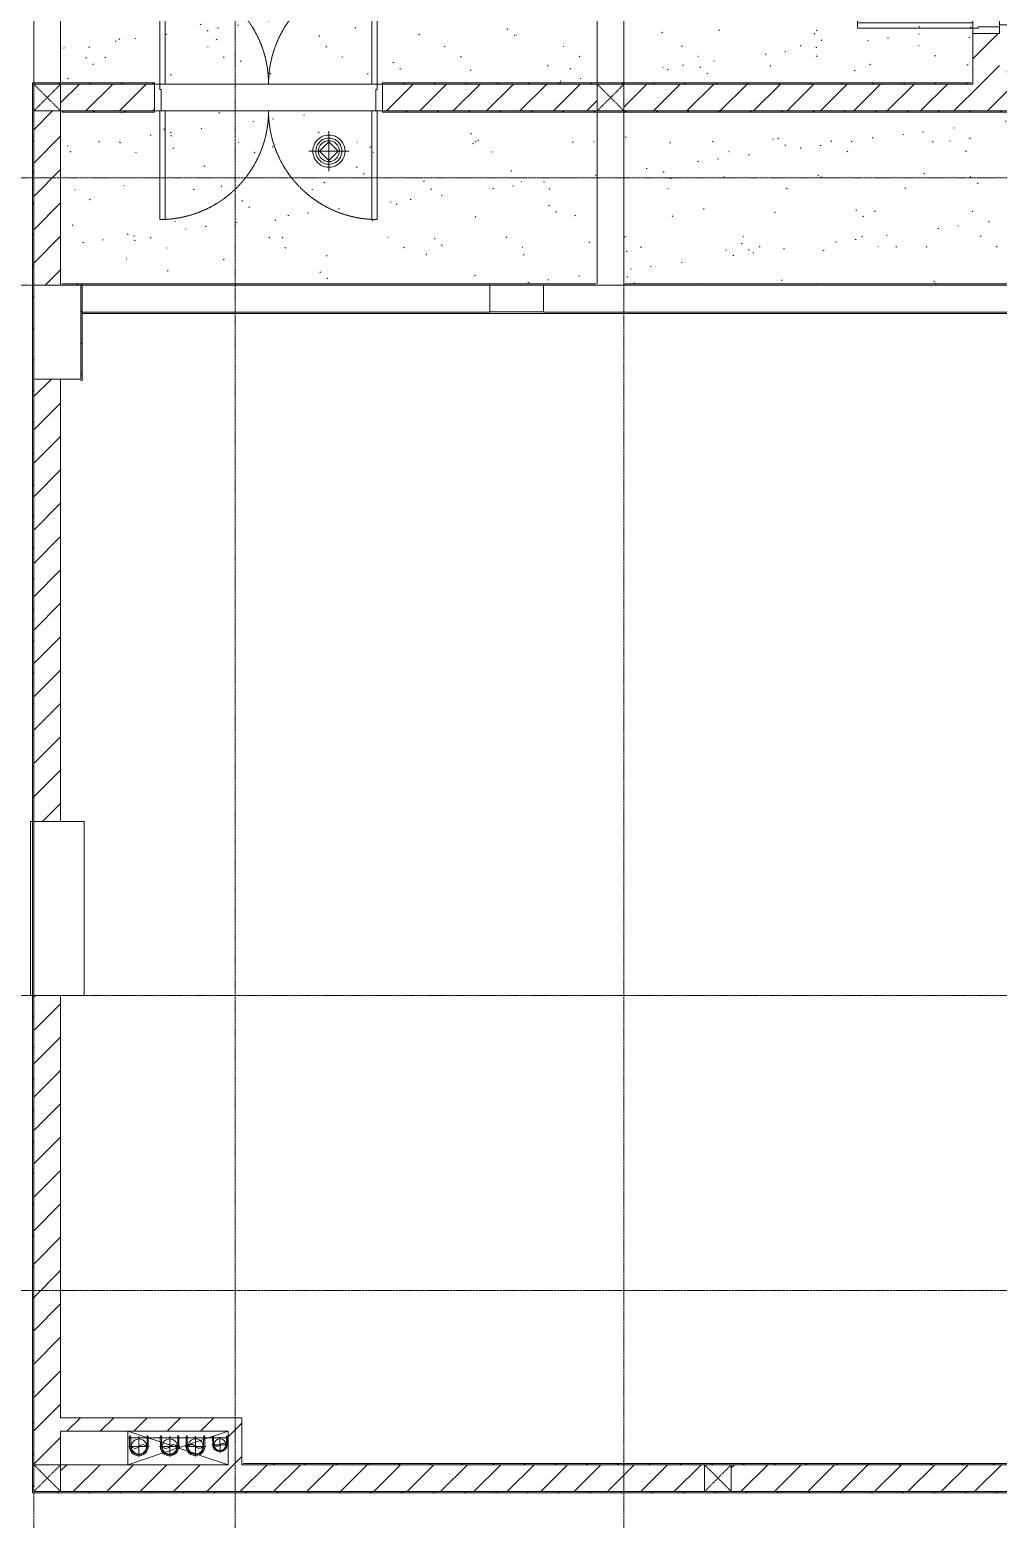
# Model space of a CAD drawing. Header units: millimetres. Extents: x 5357 to 201988, y -16345 to 109895.
# Drawn here: x 44423 to 51643, y 35331 to 46442 of the extents above; entities that cross this region are included whole.
import ezdxf

# ---------------------------------------------------------------- set-up
doc = ezdxf.new("R2010")
doc.units = ezdxf.units.MM
for name, pattern in [('Dash', [6, 3, -3]), ('Dash - Tight', [4.5, 3, -1.5]), ('Grid Line', [22.225, 12.7, -3.175, 3.175, -3.175]), ('IMPORT-CENTER _3_', [10.16, 6.35, -1.27, 1.27, -1.27])]:
    doc.linetypes.add(name, pattern=pattern)
for name, color, linetype, lineweight in [('0-1', 7, 'Continuous', 5), ('0-2', 53, 'Continuous', 9), ('A-CLNG', 13, 'Continuous', 9), ('A-CLNG-PATT', 13, 'Continuous', 9), ('A-DETL-GENF-3', 92, 'Dash - Tight', 9), ('A-DOOR', 31, 'Continuous', 9), ('A-DOOR-FRAM', 31, 'Continuous', 9), ('A-FLOR', 192, 'Continuous', 9), ('A-FLOR-1', 10, 'Continuous', 9), ('A-FLOR-2', 53, 'Continuous', 9), ('A-WALL', 113, 'Continuous', 9), ('A-WALL-4', 113, 'Continuous', 18), ('A-WALL-PATT-3', 111, 'Continuous', 9), ('E-LITE-EQPM', 33, 'Continuous', 9), ('G-IMPT', 8, 'Continuous', 9), ('G-IMPT-2', 8, 'IMPORT-CENTER _3_', 9), ('I-WALL-3', 2, 'Continuous', 18), ('M-EQPM', 50, 'Continuous', 9), ('S-COLS', 52, 'Continuous', 9), ('S-COLS-2', 9, 'Continuous', 18), ('S-COLS-5', 52, 'Continuous', 18), ('S-COLS-6', 52, 'Dash', 9), ('S-COLS-HDLN', 52, 'Dash', 9), ('S-GRID-1', 1, 'Grid Line', 9)]:
    doc.layers.add(name, color=color, linetype=linetype, lineweight=lineweight)
pattern_1 = [(45, (0, 0), (-124.4508, 124.4508), [])]
pattern_2 = [(37.5, (0, 0), (-17.8824, 546.968), [7.376, -424.107, 7.376, -475.204, -461.289]), (37.5, (0, 0), (-17.8824, 546.968), [-914.063, 7.376, -453.913]), (7.5, (0, 0), (502.3874, 801.1234), [7.376, -225.398, 7.376, -381.526, -149.032]), (7.5, (0, 0), (502.3874, 801.1234), [-621.676, 7.376, -141.656]), (327.5, (-349.16, 0), (884.0133, 1.6066), [7.376, -134.559, 7.376, -503.591, -667.095]), (327.5, (-349.16, 0), (884.0133, 1.6066), [-652.902, 7.376, -659.719]), (317.5, (-349.16, 0), (853.35, 249.146), [7.376, -63.591, 7.376, -327.591, -383.225]), (317.5, (-349.16, 0), (853.35, 249.146), [-405.935, 7.376, -375.849])]
pattern_3 = [(45, (0, 0), (-116.67262, 116.67262), [])]

# ---------------------------------------------------------------- blocks, each defined once
blk = doc.blocks.new('NCV_TKTC_KET CAU_rvt-1-TKCS_MB SÂN ĐƯỜNG NỘI BỘ')
at = {"layer": 'A-FLOR-1'}
for p, q in [((45393, 46037), (47013, 46037)), ((47013, 46037), (45393, 46037)), ((51442, 46037), (51452, 46037)), ((51452, 46037), (51442, 46037)), ((45153, 35988), (45153, 35737))]:
    blk.add_line(p, q, dxfattribs=at)
at = {"layer": 'A-FLOR-2'}
blk.add_line((45153, 35737), (45153, 35988), dxfattribs=at)
at = {"layer": 'S-COLS-2'}
for p, q in [((44803, 44537), (44453, 44537)), ((44453, 44537), (44453, 43837)), ((44803, 43837), (44803, 44537)), ((47853, 44537), (47853, 44337)), ((48253, 44537), (47853, 44537)), ((48253, 44337), (48253, 44537)), ((47853, 44337), (48253, 44337)), ((44453, 43837), (44803, 43837)), ((44828, 40537), (44428, 40537)), ((44428, 40537), (44428, 39237)), ((44828, 39237), (44828, 40537)), ((44428, 39237), (44828, 39237))]:
    blk.add_line(p, q, dxfattribs=at)
blk = doc.blocks.new('FD_07 - FD_07-1700x2200-CỬA ĐI 2 CÁNH-910693-TKCS_MB SÂN ĐƯỜNG NỘI BỘ')
at = {"layer": 'A-DETL-GENF-3'}
for p, q in [((-810, 910), (-810, 100)), ((-770, 910), (-810, 910)), ((-770, 100), (-770, 910)), ((770, 100), (770, 910)), ((770, 910), (810, 910)), ((810, 910), (810, 100)), ((-810, 100), (-770, 100)), ((810, 100), (770, 100)), ((-810, -910), (-810, -100)), ((-810, -100), (-770, -100)), ((-770, -100), (-770, -910)), ((810, -100), (770, -100)), ((770, -100), (770, -910)), ((810, -910), (810, -100)), ((-770, -910), (-810, -910)), ((770, -910), (810, -910))]:
    blk.add_line(p, q, dxfattribs=at)
for centre, start, end in [((-810, 100), 0, 87.1694), ((810, 100), 92.8306, 180), ((-810, -100), 272.8306, 360), ((810, -100), 180, 267.1694)]:
    blk.add_arc(centre, 810, start, end, dxfattribs=at)
at = {"layer": 'A-DOOR'}
for p, q in [((-810, 100), (810, 100)), ((800, -100), (-800, -100))]:
    blk.add_line(p, q, dxfattribs=at)
at = {"layer": 'A-DOOR-FRAM'}
for p, q in [((-810, 100), (-850, 100)), ((-850, 100), (-850, -100)), ((-810, 60), (-810, 100)), ((-800, 60), (-810, 60)), ((-800, -100), (-800, 60)), ((810, 60), (800, 60)), ((800, 60), (800, -100)), ((850, 100), (810, 100)), ((810, 100), (810, 60)), ((850, -100), (850, 100)), ((-850, -100), (-800, -100)), ((800, -100), (850, -100))]:
    blk.add_line(p, q, dxfattribs=at)
blk = doc.blocks.new('TKTC_XREF_251221_MB TANG 1 - TKTC_XREF_260130_MB TANG 1_dwg_CUM U_DN100-4202115-TKCS_MB SÂN ĐƯỜNG NỘI BỘ')
at = {"layer": 'G-IMPT'}
for p, q in [((-79, 67), (-79, 63)), ((-77, 67), (-77, 63)), ((-75, 67), (-75, 63)), ((-73, 69), (-73, 61)), ((-67, 68), (-72, 68)), ((-67, 62), (-72, 62)), ((-65, 69), (0, 69)), ((-79, -63), (-79, -67)), ((-77, -63), (-77, -67)), ((-75, -63), (-75, -67)), ((-73, -61), (-73, -69)), ((-67, -62), (-72, -62)), ((-67, -68), (-72, -68)), ((-65, -69), (0, -69))]:
    blk.add_line(p, q, dxfattribs=at)
at = {"layer": 'G-IMPT', "flags": 128}
for points in [[(-73, 68), (-78, 68), (-78, 62), (-73, 62)], [(-72, 59), (-67, 59), (-67, 71), (-72, 71)], [(-67, 71), (-67, 73), (-65, 73), (-65, 57), (-67, 57), (-67, 59)], [(-65, 61), (0, 61), (0, 57)], [(-73, -62), (-78, -62), (-78, -68), (-73, -68)], [(-72, -71), (-67, -71), (-67, -59), (-72, -59)], [(-67, -59), (-67, -57), (-65, -57), (-65, -73), (-67, -73), (-67, -71)], [(-65, -61), (0, -61), (0, -57)]]:
    blk.add_lwpolyline(points, dxfattribs=at)
at = {"layer": 'G-IMPT'}
for centre, radius, start, end in [((-78, 67), 0.96, 90, 180), ((-78, 63), 0.96, 180, 270), ((-71, 69), 1.56, 112.6199, 247.3801), ((-68, 65), 4.8, 143.1301, 216.8699), ((-71, 61), 1.56, 112.6199, 247.3801), ((0, 0), 69, 270, 90), ((0, 0), 61, 270, 90), ((0, 0), 57, 270, 90), ((-78, -63), 0.96, 90, 180), ((-78, -67), 0.96, 180, 270), ((-71, -61), 1.56, 112.6199, 247.3801), ((-68, -65), 4.8, 143.1301, 216.8699), ((-71, -69), 1.56, 112.6199, 247.3801)]:
    blk.add_arc(centre, radius, start, end, dxfattribs=at)
blk = doc.blocks.new('TKTC_XREF_251221_MB TANG 1 - TKTC_XREF_260130_MB TANG 1_dwg_$cc-4202117-TKCS_MB SÂN ĐƯỜNG NỘI BỘ')
at = {"layer": 'G-IMPT'}
blk.add_circle((0, 0), 0.5, dxfattribs=at)
for centre, radius, start, end in [((0, 0), 0.5, 90, 270), ((0.19, 0.25), 0.313, 126.8699, 233.1301), ((-0.19, -0.25), 0.313, 306.8699, 53.1301)]:
    blk.add_arc(centre, radius, start, end, dxfattribs=at)
at = {"layer": 'G-IMPT-2'}
for p, q in [((-0.67, 0), (0.67, 0)), ((0, -0.67), (0, 0.67))]:
    blk.add_line(p, q, dxfattribs=at)
blk = doc.blocks.new('TKTC_XREF_251221_MB TANG 1 - TKTC_XREF_260130_MB TANG 1_dwg_$cc-V266-TKCS_MB SÂN ĐƯỜNG NỘI BỘ')
at = {"layer": 'G-IMPT'}
blk.add_circle((0, 0), 0.5, dxfattribs=at)
for centre, radius, start, end in [((0, 0), 0.5, 90, 270), ((0.188, 0.25), 0.313, 126.8699, 233.1301), ((-0.188, -0.25), 0.313, 306.8699, 53.1301)]:
    blk.add_arc(centre, radius, start, end, dxfattribs=at)
at = {"layer": 'G-IMPT-2'}
for p, q in [((-0.673, 0), (0.673, 0)), ((0, -0.673), (0, 0.673))]:
    blk.add_line(p, q, dxfattribs=at)
blk = doc.blocks.new('TKTC_XREF_251221_MB TANG 1 - TKTC_XREF_260130_MB TANG 1_dwg_CUM U_DN100-4202112-TKCS_MB SÂN ĐƯỜNG NỘI BỘ')
at = {"layer": 'G-IMPT'}
for p, q in [((-79, 67), (-79, 63)), ((-77, 67), (-77, 63)), ((-75, 67), (-75, 63)), ((-73, 69), (-73, 61)), ((-67, 68), (-72, 68)), ((-67, 62), (-72, 62)), ((-65, 69), (0, 69)), ((-79, -63), (-79, -67)), ((-77, -63), (-77, -67)), ((-75, -63), (-75, -67)), ((-73, -61), (-73, -69)), ((-67, -62), (-72, -62)), ((-67, -68), (-72, -68)), ((-65, -69), (0, -69))]:
    blk.add_line(p, q, dxfattribs=at)
at = {"layer": 'G-IMPT', "flags": 128}
for points in [[(-73, 68), (-78, 68), (-78, 62), (-73, 62)], [(-72, 59), (-67, 59), (-67, 71), (-72, 71)], [(-67, 71), (-67, 73), (-65, 73), (-65, 57), (-67, 57), (-67, 59)], [(-65, 61), (0, 61), (0, 57)], [(-73, -62), (-78, -62), (-78, -68), (-73, -68)], [(-72, -71), (-67, -71), (-67, -59), (-72, -59)], [(-67, -59), (-67, -57), (-65, -57), (-65, -73), (-67, -73), (-67, -71)], [(-65, -61), (0, -61), (0, -57)]]:
    blk.add_lwpolyline(points, dxfattribs=at)
at = {"layer": 'G-IMPT'}
for centre, radius, start, end in [((-78, 67), 0.96, 90, 180), ((-78, 63), 0.96, 180, 270), ((-71, 69), 1.56, 112.6199, 247.3801), ((-68, 65), 4.8, 143.1301, 216.8699), ((-71, 61), 1.56, 112.6199, 247.3801), ((0, 0), 69, 270, 90), ((0, 0), 61, 270, 90), ((0, 0), 57, 270, 90), ((-78, -63), 0.96, 90, 180), ((-78, -67), 0.96, 180, 270), ((-71, -61), 1.56, 112.6199, 247.3801), ((-68, -65), 4.8, 143.1301, 216.8699), ((-71, -69), 1.56, 112.6199, 247.3801)]:
    blk.add_arc(centre, radius, start, end, dxfattribs=at)
blk = doc.blocks.new('TKTC_XREF_251221_MB TANG 1 - TKTC_XREF_260130_MB TANG 1_dwg_$cc-4202114-TKCS_MB SÂN ĐƯỜNG NỘI BỘ')
at = {"layer": 'G-IMPT'}
blk.add_circle((0, 0), 0.5, dxfattribs=at)
for centre, radius, start, end in [((0, 0), 0.5, 90, 270), ((0.188, 0.25), 0.313, 126.8699, 233.1301), ((-0.188, -0.25), 0.313, 306.8699, 53.1301)]:
    blk.add_arc(centre, radius, start, end, dxfattribs=at)
at = {"layer": 'G-IMPT-2'}
for p, q in [((-0.673, 0), (0.673, 0)), ((0, -0.673), (0, 0.673))]:
    blk.add_line(p, q, dxfattribs=at)
blk = doc.blocks.new('TKTC_XREF_251221_MB TANG 1 - TKTC_XREF_260130_MB TANG 1_dwg_$cc-V368-TKCS_MB SÂN ĐƯỜNG NỘI BỘ')
at = {"layer": 'G-IMPT'}
blk.add_circle((0, 0), 0.5, dxfattribs=at)
for centre, radius, start, end in [((0, 0), 0.5, 90, 270), ((0.188, 0.25), 0.313, 126.8699, 233.1301), ((-0.188, -0.25), 0.313, 306.8699, 53.1301)]:
    blk.add_arc(centre, radius, start, end, dxfattribs=at)
at = {"layer": 'G-IMPT-2'}
for p, q in [((-0.673, 0), (0.673, 0)), ((0, -0.673), (0, 0.673))]:
    blk.add_line(p, q, dxfattribs=at)
blk = doc.blocks.new('TKTC_XREF_251221_MB TANG 1 - TKTC_XREF_260130_MB TANG 1_dwg-4202109-TKCS_MB SÂN ĐƯỜNG NỘI BỘ')
at = {"layer": 'G-IMPT', "flags": 128}
blk.add_lwpolyline([(-157249, -365386), (-157249, -365408), (-157999, -365408), (-157999, -365359)], dxfattribs=at)
for name, p, xscale, yscale, zscale, rotation in [('TKTC_XREF_251221_MB TANG 1 - TKTC_XREF_260130_MB TANG 1_dwg_$cc-V368-TKCS_MB SÂN ĐƯỜNG NỘI BỘ', (-157915, -365474), 113.7150000000092, 113.7150000000092, 113.7150000000092, 90.04476088158574), ('TKTC_XREF_251221_MB TANG 1 - TKTC_XREF_260130_MB TANG 1_dwg_CUM U_DN100-4202112-TKCS_MB SÂN ĐƯỜNG NỘI BỘ', (-157916, -365474), 0.9975000000000005, 0.9975000000000005, 0.9975000000000005, 270.0467435561337), ('TKTC_XREF_251221_MB TANG 1 - TKTC_XREF_260130_MB TANG 1_dwg_$cc-4202114-TKCS_MB SÂN ĐƯỜNG NỘI BỘ', (-157686, -365474), 113.7150000000092, 113.7150000000092, 113.7150000000092, 90.04476088158574), ('TKTC_XREF_251221_MB TANG 1 - TKTC_XREF_260130_MB TANG 1_dwg_CUM U_DN100-4202112-TKCS_MB SÂN ĐƯỜNG NỘI BỘ', (-157687, -365474), 0.9975000000000005, 0.9975000000000005, 0.9975000000000005, 270.0467435561337), ('TKTC_XREF_251221_MB TANG 1 - TKTC_XREF_260130_MB TANG 1_dwg_CUM U_DN100-4202112-TKCS_MB SÂN ĐƯỜNG NỘI BỘ', (-157494, -365473), 0.9974999999999966, 0.9974999999999966, 0.9974999999999966, 270.0467435564909), ('TKTC_XREF_251221_MB TANG 1 - TKTC_XREF_260130_MB TANG 1_dwg_$cc-4202117-TKCS_MB SÂN ĐƯỜNG NỘI BỘ', (-157311, -365461), 90.0000000000512, 90.0000000000512, 90.0000000000512, 90.41977899777648)]:
    blk.add_blockref(name, p, dxfattribs=dict(xscale=xscale, yscale=yscale, zscale=zscale, rotation=rotation))
at = {"extrusion": (0, 0, -1)}
for name, p, xscale, yscale, zscale, rotation in [('TKTC_XREF_251221_MB TANG 1 - TKTC_XREF_260130_MB TANG 1_dwg_$cc-V266-TKCS_MB SÂN ĐƯỜNG NỘI BỘ', (157494, -365473), 113.7150000000092, 113.7150000000092, -113.7150000000092, 89.95325644590794), ('TKTC_XREF_251221_MB TANG 1 - TKTC_XREF_260130_MB TANG 1_dwg_CUM U_DN100-4202115-TKCS_MB SÂN ĐƯỜNG NỘI BỘ', (157311, -365459), 0.7894736842105243, 0.7894736842105243, -0.7894736842105243, 269.5802210006292)]:
    blk.add_blockref(name, p, dxfattribs=dict(at, xscale=xscale, yscale=yscale, zscale=zscale, rotation=rotation))
blk = doc.blocks.new('TKTC_XREF_251221_MB TANG 1 - TKTC_XREF_251221_MB TANG 1-2038492-TKCS_MB SÂN ĐƯỜNG NỘI BỘ')
blk.add_blockref('TKTC_XREF_251221_MB TANG 1 - TKTC_XREF_260130_MB TANG 1_dwg-4202109-TKCS_MB SÂN ĐƯỜNG NỘI BỘ', (169499, 384110))
blk = doc.blocks.new('FD_07 - DIG_01-1800x2200-CỬA ĐI 2 CÁNH 2-V969-TKCS_MB SÂN ĐƯỜNG NỘI BỘ')
at = {"layer": 'A-DETL-GENF-3'}
for p, q in [((-860, 960), (-860, 100)), ((-820, 960), (-860, 960)), ((-820, 100), (-820, 960)), ((820, 100), (820, 960)), ((820, 960), (860, 960)), ((860, 960), (860, 100)), ((-860, 100), (-820, 100)), ((860, 100), (820, 100)), ((-835, -960), (-835, -100)), ((-835, -100), (-795, -100)), ((-795, -100), (-795, -960)), ((835, -100), (795, -100)), ((795, -100), (795, -960)), ((835, -960), (835, -100)), ((-795, -960), (-835, -960)), ((795, -960), (835, -960))]:
    blk.add_line(p, q, dxfattribs=at)
for centre, start, end in [((-860, 100), 0, 87.3341), ((860, 100), 92.6659, 180), ((-835, -100), 272.6659, 360), ((835, -100), 180, 204.9526), ((835, -100), 204.969, 267.3341)]:
    blk.add_arc(centre, 860, start, end, dxfattribs=at)
at = {"layer": 'A-DOOR'}
for p, q in [((-860, 100), (860, 100)), ((850, -100), (-850, -100))]:
    blk.add_line(p, q, dxfattribs=at)
at = {"layer": 'A-DOOR-FRAM'}
for p, q in [((-860, 100), (-900, 100)), ((-900, 100), (-900, -100)), ((-860, 60), (-860, 100)), ((-850, 60), (-860, 60)), ((-850, -100), (-850, 60)), ((860, 60), (850, 60)), ((850, 60), (850, -100)), ((900, 100), (860, 100)), ((860, 100), (860, 60)), ((900, -100), (900, 100)), ((-900, -100), (-850, -100)), ((850, -100), (900, -100))]:
    blk.add_line(p, q, dxfattribs=at)
blk = doc.blocks.new('G1_SOF - BO TRU - 200x200-3050151-TKCS_MB SÂN ĐƯỜNG NỘI BỘ')
at = {"layer": 'S-COLS-HDLN'}
for p, q in [((-100, 100), (100, -100)), ((100, 100), (-100, -100))]:
    blk.add_line(p, q, dxfattribs=at)
blk = doc.blocks.new('LIC_06-ĐÈN LED TRÒN DOWNLIGHT_ P_18W - LIC_06-ĐÈN LED TRÒN DOWNLIGHT_ P_18W - ÁNH SÁNG 6000K-V1027-TKCS_MB SÂN ĐƯỜNG NỘI BỘ')
at = {"layer": 'E-LITE-EQPM'}
for p, q in [((0, 150), (0, -150)), ((0, 69), (-69, 0)), ((0, 69), (69, 0)), ((-150, 0), (150, 0)), ((0, -69), (-69, 0)), ((69, 0), (0, -69))]:
    blk.add_line(p, q, dxfattribs=at)
for radius, start, end in [(120, 90, 120), (120, 60, 90), (120, 150, 180), (120, 120, 150), (97.3, 72, 180), (97.3, 360, 72), (120, 30, 60), (120, 360, 30), (120, 180, 210), (120, 210, 240), (97.3, 180, 216), (97.3, 216, 252), (120, 240, 270), (97.3, 252, 288), (120, 270, 300), (97.3, 288, 324), (120, 300, 330), (97.3, 324, 360), (120, 330, 360)]:
    blk.add_arc((0, 0), radius, start, end, dxfattribs=at)

msp = doc.modelspace()

# ---------------------------------------------------------------- hatches: boundary and pattern name
at = {"layer": 'A-CLNG-PATT'}
h = msp.add_hatch(dxfattribs=at)
h.set_pattern_fill('FP_4', color=256, style=0, pattern_type=2)
h.set_pattern_definition(pattern_2)
h.paths.add_polyline_path([(48862.6, 44536.9), (48862.6, 44546.9), (52727.6, 44546.9), (52727.6, 45836.9), (52717.6, 45836.9), (52717.6, 45826.9), (48852.6, 45826.9), (48852.6, 44536.9)])
h.paths.add_polyline_path([(53152.6, 44546.9), (53152.6, 45137.4), (52937.6, 45136.9), (52937.6, 44546.9), (53147.9, 44546.9)])
h.paths.add_polyline_path([(52937.6, 45237.4), (53152.6, 45237.4), (53152.6, 45836.9), (52937.6, 45836.9), (52937.6, 45240.8)])
h.paths.add_polyline_path([(51452.5, 46036.9), (51452.5, 50351.9), (48862.5, 50351.9), (48862.5, 50361.9), (48852.6, 50361.9), (48852.6, 46046.9), (51442.5, 46046.9), (51442.5, 46036.9)])
h.paths.add_polyline_path([(53124.8, 46036.9), (53152.6, 46036.9), (53152.6, 51661.9), (52827.6, 51661.9), (52827.6, 51851.9), (50802.6, 51851.9), (50802.6, 51461.9), (48862.5, 51461.9), (48864, 50571.9), (51662.5, 50571.9), (51662.5, 46048.6), (52937.6, 46046.4), (52937.6, 46036.9), (53000.6, 46036.9)])
h.paths.add_polyline_path([(48862.5, 50561.9), (48862.5, 50571.9), (48852.6, 50571.9), (48852.6, 50561.9)])
h.paths.add_polyline_path([(50802.6, 52021.9), (53152.6, 52021.9), (53152.6, 53301.9), (50802.6, 53301.9), (50802.6, 52692.9)])
h.paths.add_polyline_path([(52602.6, 53521.9), (52602.6, 53761.9), (52742.6, 53761.9), (52743.5, 53771.9), (53152.6, 53771.9), (53152.6, 55611.9), (45752.6, 55611.9), (45752.6, 53721.9), (45762.6, 53720.5), (45762.6, 53571.9), (48862.6, 53571.9), (48862.6, 53561.9), (50802.6, 53561.9), (50802.6, 53521.9), (52564.2, 53521.9)])
h.paths.add_polyline_path([(52191, 53632), (50343, 53632), (50343, 54292), (52191, 54292), (52191, 53733.1)])
h.paths.add_polyline_path([(48144.3, 53635.2), (47596.3, 53635.2), (47596.3, 53737.5), (47211.7, 53750.3), (47211.7, 54172.1), (47596.3, 54184.9), (47596.3, 54367.7), (47211.7, 54380.5), (47211.7, 54802.3), (47596.3, 54815.2), (47596.3, 54910.2), (48446.3, 54910.2), (48446.3, 54815.2), (48830.9, 54802.3), (48830.9, 54380.5), (48446.3, 54367.7), (48446.3, 54184.9), (48830.9, 54172.1), (48830.9, 53750.3), (48446.3, 53737.5), (48446.3, 53635.2), (48288.3, 53635.2)])
h.paths.add_polyline_path([(52763.2, 53825.5), (52323.2, 53825.5), (52323.2, 54265.5), (52763.2, 54265.5), (52763.2, 53844.7)])
h.paths.add_polyline_path([(50152.6, 53825.5), (49770.8, 53825.5), (49770.8, 54265.5), (50210.8, 54265.5), (50210.8, 53825.5)])
h.paths.add_polyline_path([(50770.7, 54652.6), (50759.4, 54654.1), (50748.7, 54658.4), (50739.6, 54665.4), (50732.6, 54674.6), (50728.2, 54685.2), (50726.7, 54696.6), (50728.2, 55147.9), (50732.6, 55158.6), (50739.6, 55167.7), (50748.7, 55174.7), (50759.4, 55179.1), (50770.7, 55180.6), (51750.1, 55179.1), (51760.7, 55174.7), (51769.9, 55167.7), (51776.9, 55158.6), (51781.3, 55147.9), (51782.7, 55136.6), (51781.3, 54685.2), (51776.9, 54674.6), (51769.9, 54665.4), (51760.7, 54658.4), (51750.1, 54654.1), (51738.7, 54652.6), (51140.2, 54652.6)])
h = msp.add_hatch(dxfattribs=at)
h.set_pattern_fill('FP_4', color=256, style=0, pattern_type=2)
h.set_pattern_definition(pattern_2)
h.paths.add_polyline_path([(44662.6, 44536.9), (44662.6, 44546.9), (48652.6, 44546.9), (48652.6, 45826.9), (47052.6, 45826.9), (47052.6, 45836.9), (45352.6, 45835.8), (45352.6, 45826.9), (44662.6, 45826.9), (44662.6, 45836.9), (44652.6, 45836.4), (44652.6, 44536.9)])
h.paths.add_polyline_path([(46652.6, 45458.9), (46632.4, 45461.6), (46613.6, 45469.4), (46597.4, 45481.8), (46585, 45497.9), (46576.2, 45524.3), (46574.6, 45536.9), (46577.2, 45557.1), (46585, 45575.9), (46597.4, 45592.1), (46613.6, 45604.5), (46632.4, 45612.3), (46652.6, 45614.9), (46672.8, 45612.3), (46691.6, 45604.5), (46707.7, 45592.1), (46720.1, 45575.9), (46727.9, 45557.1), (46730.6, 45536.9), (46727.9, 45516.7), (46720.1, 45497.9), (46707.7, 45481.8), (46691.6, 45469.4), (46672.8, 45461.6)])
h.paths.add_polyline_path([(46587.3, 46036.9), (47052.6, 46036.9), (47052.6, 46046.9), (48652.6, 46046.9), (48652.5, 49161.9), (48582.6, 49161.9), (48582.6, 49141.9), (48492.6, 49141.9), (48492.6, 49137.9), (48382.6, 49137.9), (48382.6, 49141.9), (48292.6, 49141.9), (48282.6, 49161.9), (47122.6, 49161.9), (47112.6, 49141.9), (46822.6, 49141.9), (46822.6, 49161.9), (46482.6, 49161.9), (46482.6, 49141.9), (46192.6, 49141.9), (46182.6, 49161.9), (45022.6, 49161.9), (45012.6, 49141.9), (44922.6, 49141.9), (44922.6, 49137.9), (44812.6, 49137.9), (44812.6, 49141.9), (44722.6, 49141.9), (44722.6, 49161.9), (44652.6, 49161.9), (44652.6, 46046.9), (45352.6, 46046.9), (45352.6, 46036.9), (46585, 46036.9)])
h.paths.add_polyline_path([(46652.6, 48083.9), (46632.4, 48086.6), (46613.6, 48094.4), (46597.4, 48106.8), (46585, 48122.9), (46577.2, 48141.7), (46574.6, 48161.9), (46577.2, 48182.1), (46585, 48200.9), (46597.4, 48217.1), (46613.6, 48229.5), (46632.4, 48237.3), (46652.6, 48239.9), (46672.8, 48237.3), (46691.6, 48229.5), (46707.7, 48217.1), (46720.1, 48200.9), (46727.9, 48182.1), (46730.6, 48161.9), (46727.9, 48141.7), (46720.1, 48122.9), (46707.7, 48106.8), (46691.6, 48094.4), (46672.8, 48086.6)])
at = {"layer": 'A-WALL-PATT-3'}
h = msp.add_hatch(dxfattribs=at)
h.set_pattern_fill('FP_1', color=256, style=0, pattern_type=2)
h.set_pattern_definition(pattern_1)
h.paths.add_polyline_path([(51652.5, 46036.9), (51652.5, 46414.6), (51452.5, 46414.6), (51452.5, 46036.9)])
h.paths.add_polyline_path([(51452.5, 48214.6), (51652.5, 48214.6), (51652.5, 50361.9), (51452.5, 50361.9), (51452.5, 48316.4)])
h = msp.add_hatch(dxfattribs=at)
h.set_pattern_fill('FP_2', color=256, style=0, pattern_type=2)
h.set_pattern_definition(pattern_3)
h.paths.add_polyline_path([(44442.6, 46036.9), (45352.6, 46036.9), (45352.6, 46046.9), (44442.6, 46046.9)])
h.paths.add_polyline_path([(51442.5, 46036.9), (51442.5, 46046.9), (47052.6, 46046.9), (47052.6, 46036.9), (51353.8, 46036.9)])
h = msp.add_hatch(dxfattribs=at)
h.set_pattern_fill('FP_2', color=256, style=0, pattern_type=2)
h.set_pattern_definition(pattern_3)
h.paths.add_polyline_path([(44452.6, 35527.4), (44452.6, 39236.9), (44442.6, 39236.9), (44442.6, 35527.4)])
h.paths.add_polyline_path([(44442.6, 40536.9), (44452.6, 40536.9), (44452.6, 46036.9), (44442.6, 46036.9), (44442.6, 42830.4)])
h = msp.add_hatch(dxfattribs=at)
h.set_pattern_fill('FP_1', color=256, style=0, pattern_type=2)
h.set_pattern_definition(pattern_1)
h.paths.add_polyline_path([(52717.6, 45836.9), (52727.6, 45836.9), (52727.6, 46036.9), (48852.6, 46036.9), (48852.6, 45836.9), (52577.6, 45836.9)])
h.paths.add_polyline_path([(45152.6, 45836.9), (45352.6, 45836.9), (45352.6, 46036.9), (44652.6, 46036.9), (44652.6, 45836.9), (44742.2, 45836.9)])
h.paths.add_polyline_path([(47052.6, 45836.9), (48652.6, 45836.9), (48652.6, 46036.9), (47052.6, 46036.9), (47052.6, 45996.9)])
h = msp.add_hatch(dxfattribs=at)
h.set_pattern_fill('FP_1', color=256, style=0, pattern_type=2)
h.set_pattern_definition(pattern_1)
h.paths.add_polyline_path([(44452.6, 44536.9), (44652.6, 44536.9), (44652.6, 45836.9), (44452.6, 45836.9), (44452.6, 44802.9)])
h = msp.add_hatch(dxfattribs=at)
h.set_pattern_fill('FP_2', color=256, style=0, pattern_type=2)
h.set_pattern_definition(pattern_3)
h.paths.add_polyline_path([(52717.6, 45826.9), (52717.6, 45836.9), (47052.6, 45836.9), (47052.6, 45826.9), (52652.6, 45826.9)])
h.paths.add_polyline_path([(45152.6, 45826.9), (45352.6, 45826.9), (45352.6, 45836.9), (44662.6, 45835.3), (44662.6, 45826.9), (44756.7, 45826.9)])
h = msp.add_hatch(dxfattribs=at)
h.set_pattern_fill('FP_2', color=256, style=0, pattern_type=2)
h.set_pattern_definition(pattern_3)
h.paths.add_polyline_path([(44812.6, 44536.9), (44812.6, 44546.9), (44662.6, 44546.9), (44662.6, 44536.9), (44802.6, 44536.9)])
h = msp.add_hatch(dxfattribs=at)
h.set_pattern_fill('FP_2', color=256, style=0, pattern_type=2)
h.set_pattern_definition(pattern_3)
h.paths.add_polyline_path([(44802.6, 43827), (44812.6, 43827), (44812.6, 44536.9), (44802.6, 44536.9), (44802.6, 43837)])
h = msp.add_hatch(dxfattribs=at)
h.set_pattern_fill('FP_1', color=256, style=0, pattern_type=2)
h.set_pattern_definition(pattern_1)
h.paths.add_polyline_path([(44452.6, 40535.7), (44652.6, 40535.7), (44652.6, 43836.9), (44452.6, 43836.9), (44452.6, 42830.4)])
h = msp.add_hatch(dxfattribs=at)
h.set_pattern_fill('FP_1', color=256, style=0, pattern_type=2)
h.set_pattern_definition(pattern_1)
h.paths.add_polyline_path([(44652.6, 35737.4), (44652.6, 39236.9), (44452.6, 39236.9), (44452.6, 35737.4)])
h = msp.add_hatch(dxfattribs=at)
h.set_pattern_fill('FP_1', color=256, style=0, pattern_type=2)
h.set_pattern_definition(pattern_1)
h.paths.add_polyline_path([(45902.6, 35987.8), (45902.6, 36087.8), (44652.6, 36087.8), (44652.6, 35987.8), (45301.6, 35987.8)])
h = msp.add_hatch(dxfattribs=at)
h.set_pattern_fill('FP_1', color=256, style=0, pattern_type=2)
h.set_pattern_definition(pattern_1)
h.paths.add_polyline_path([(45902.6, 35737.4), (46002.6, 35737.4), (46002.6, 36087.8), (45902.6, 36087.8), (45902.6, 35743.2)])
h = msp.add_hatch(dxfattribs=at)
h.set_pattern_fill('FP_1', color=256, style=0, pattern_type=2)
h.set_pattern_definition(pattern_1)
h.paths.add_polyline_path([(69052.6, 35537.4), (69052.6, 35737.4), (67292.6, 35736.9), (67292.6, 35537.4), (68299.8, 35537.4)])
h.paths.add_polyline_path([(44696.4, 35537.4), (49452.9, 35537.4), (49452.6, 35737.4), (44652.6, 35737.4), (44652.6, 35537.4)])
h.paths.add_polyline_path([(49652.9, 35537.4), (52652.6, 35537.4), (52652.6, 35737.4), (49652.9, 35737.4), (49652.9, 35662)])
h.paths.add_polyline_path([(53356.6, 35537.4), (56452.6, 35537.4), (56452.6, 35737.4), (52852.6, 35736.9), (52852.6, 35537.4), (52927.6, 35537.4)])
h.paths.add_polyline_path([(66052.9, 35537.4), (66202.6, 35537.4), (66202.6, 35737.4), (66052.9, 35736.9), (66052.9, 35537.4)])
h.paths.add_polyline_path([(65852.6, 35537.4), (65852.9, 35537.4), (65852.6, 35737.4), (61052.6, 35736.9), (61052.6, 35537.4), (64902.6, 35537.4)])
h.paths.add_polyline_path([(56662.6, 35537.4), (58002.6, 35537.4), (58002.6, 35737.4), (56652.6, 35736.9), (56652.6, 35537.4)])
h.paths.add_polyline_path([(60852.6, 35537.4), (60852.6, 35737.4), (59092.6, 35736.9), (59092.6, 35537.4), (60752.6, 35537.4)])
h = msp.add_hatch(dxfattribs=at)
h.set_pattern_fill('FP_2', color=256, style=0, pattern_type=2)
h.set_pattern_definition(pattern_3)
h.paths.add_polyline_path([(49652.9, 35737.4), (52652.6, 35737.4), (52652.6, 35747.4), (46012.6, 35747.4), (46012.6, 35737.4), (49452.9, 35737.4)])
h = msp.add_hatch(dxfattribs=at)
h.set_pattern_fill('FP_2', color=256, style=0, pattern_type=2)
h.set_pattern_definition(pattern_3)
h.paths.add_polyline_path([(56442.6, 35527.4), (56452.6, 35527.4), (56452.6, 35537.4), (44452.6, 35537.4), (44452.6, 35527.4), (46566.6, 35527.4), (56215.1, 35527.4)])

# ---------------------------------------------------------------- linework, layer by layer
at = {"layer": '0-2'}
for p, q in [((45152.6, 35987.8), (45520.4, 35865)), ((45524, 35861.4), (45902.6, 35987.8)), ((45152.6, 35737.4), (45423.7, 35827.9)), ((45423.7, 35827.9), (45427, 35829)), ((45428.2, 35829.4), (45519.8, 35860)), ((45519.8, 35860), (45522.9, 35861)), ((45524.3, 35863.7), (45611, 35834.7)), ((45612.7, 35834.2), (45616.6, 35832.9)), ((45618.6, 35832.2), (45662.7, 35817.4)), ((45662.7, 35817.4), (45671.3, 35814.6)), ((45671.3, 35814.6), (45902.6, 35737.4))]:
    msp.add_line(p, q, dxfattribs=at)
at = {"layer": 'A-CLNG'}
for p, q in [((44652.6, 49161.9), (44652.6, 46046.9)), ((44652.6, 45836.4), (44652.6, 44536.9)), ((45152.6, 35737.4), (45152.6, 35987.8))]:
    msp.add_line(p, q, dxfattribs=at)
for start, end in [(0, 180), (180, 0)]:
    msp.add_arc((46652.6, 45536.9), 78, start, end, dxfattribs=at)
at = {"layer": 'A-FLOR'}
for p, q in [((47012.6, 46036.9), (45392.6, 46036.9)), ((47002.6, 45836.9), (45352.6, 45836.9)), ((46012.6, 35737.4), (46002.6, 35737.4)), ((46002.6, 35737.4), (46002.6, 35737.4))]:
    msp.add_line(p, q, dxfattribs=at)
at = {"layer": 'A-WALL'}
for p, q in [((44452.6, 46046.5), (44452.6, 49151.9)), ((44652.6, 49151.9), (44652.6, 46046.9)), ((48652.6, 46046.9), (48652.6, 49161.9)), ((48852.6, 49161.9), (48852.6, 46046.9)), ((51452.5, 46414.6), (51452.5, 46036.9)), ((45352.6, 46036.9), (44652.6, 46036.9)), ((44652.6, 46036.9), (44652.6, 45836.9)), ((48652.6, 46036.9), (47052.6, 46036.9)), ((48652.6, 45836.9), (48652.6, 46036.9)), ((51442.5, 46036.9), (48852.6, 46036.9)), ((48852.6, 46036.9), (48852.6, 45836.9)), ((44652.6, 45836.9), (44452.6, 45836.9)), ((44652.6, 45836.9), (44652.6, 44536.9)), ((44662.6, 45836.9), (45352.6, 45836.9)), ((47052.6, 45836.9), (48652.6, 45836.9)), ((48652.6, 44546.9), (48652.6, 45826.9)), ((48852.6, 45836.9), (52717.6, 45836.9)), ((48852.6, 45826.9), (48852.6, 44536.9)), ((44812.6, 44546.9), (48642.6, 44546.9)), ((47852.6, 44536.9), (44812.6, 44536.9)), ((52567.6, 44536.9), (48252.6, 44536.9)), ((48862.6, 44546.9), (52567.6, 44546.9)), ((48862.6, 44546.9), (48862.6, 44536.9)), ((44812.6, 44336.9), (47852.6, 44336.9)), ((48252.6, 44336.9), (52567.6, 44336.9)), ((52567.6, 44326.9), (44812.6, 44326.9)), ((44452.6, 35737.4), (44652.6, 35737.4)), ((44652.6, 35737.4), (44652.6, 35537.4)), ((49452.9, 35537.4), (49452.9, 35737.4)), ((49652.9, 35737.4), (49652.9, 35537.4))]:
    msp.add_line(p, q, dxfattribs=at)
at = {"layer": 'A-WALL-4'}
for p, q in [((51452.5, 46036.9), (51442.5, 46036.9)), ((44452.6, 45836.9), (44452.6, 44536.9)), ((44652.6, 45836.9), (44662.6, 45836.9)), ((44652.6, 44536.9), (44652.6, 45836.9)), ((44452.6, 44536.9), (44652.6, 44536.9)), ((44652.6, 43836.9), (44452.6, 43836.9)), ((44452.6, 43836.9), (44452.6, 40535.7)), ((44652.6, 40535.7), (44652.6, 43836.9)), ((44452.6, 40535.7), (44652.6, 40535.7)), ((44652.6, 39236.9), (44452.6, 39236.9)), ((44652.6, 36087.8), (44652.6, 39236.9)), ((46002.6, 36087.8), (44652.6, 36087.8)), ((46002.6, 35737.4), (46002.6, 36087.8)), ((44652.6, 35737.4), (44652.6, 35987.8)), ((44652.6, 35987.8), (45902.6, 35987.8)), ((45902.6, 35987.8), (45902.6, 35737.4)), ((45902.6, 35737.4), (44652.6, 35737.4)), ((46012.6, 35737.4), (46002.6, 35737.4)), ((44652.6, 35537.4), (49452.9, 35537.4)), ((49652.9, 35537.4), (52652.6, 35537.4))]:
    msp.add_line(p, q, dxfattribs=at)
at = {"layer": 'I-WALL-3'}
for p, q in [((45352.6, 46046.9), (44442.6, 46046.9)), ((44442.6, 46046.9), (44442.6, 35527.4)), ((44452.6, 46036.9), (44652.6, 46036.9)), ((44452.6, 35537.4), (44452.6, 46036.9)), ((45352.6, 46036.9), (45352.6, 46046.9)), ((51442.5, 46046.9), (47052.6, 46046.9)), ((47052.6, 46046.9), (47052.6, 46036.9)), ((48652.6, 46036.9), (48852.6, 46036.9)), ((44662.6, 45826.9), (45352.6, 45826.9)), ((45352.6, 45826.9), (45352.6, 45836.9)), ((47052.6, 45836.9), (47052.6, 45826.9)), ((47052.6, 45826.9), (52717.6, 45826.9)), ((48852.6, 45836.9), (48652.6, 45836.9)), ((44812.6, 44546.9), (44662.6, 44546.9)), ((44662.6, 44536.9), (44802.6, 44536.9)), ((44802.6, 44536.9), (44802.6, 43837)), ((44812.6, 43827), (44812.6, 44546.9)), ((44802.6, 43827), (44812.6, 43827)), ((52642.6, 35747.4), (46012.6, 35747.4)), ((46012.6, 35737.4), (52652.6, 35737.4)), ((44442.6, 35527.4), (56442.6, 35527.4)), ((52852.6, 35537.4), (44452.6, 35537.4))]:
    msp.add_line(p, q, dxfattribs=at)
at = {"layer": 'S-COLS'}
for p, q in [((44652.6, 45836.9), (44652.6, 46036.9)), ((48652.6, 46036.9), (48652.6, 45836.9)), ((48852.6, 45836.9), (48852.6, 46036.9)), ((44452.6, 45836.9), (44652.6, 45836.9)), ((44652.6, 35737.4), (44452.6, 35737.4)), ((44652.6, 35537.4), (44652.6, 35737.4)), ((49452.9, 35737.4), (49452.9, 35537.4)), ((49652.9, 35537.4), (49652.9, 35737.4))]:
    msp.add_line(p, q, dxfattribs=at)
at = {"layer": 'S-COLS-5'}
for p, q in [((44652.6, 46036.9), (44452.6, 46036.9)), ((44452.6, 46036.9), (44452.6, 45836.9)), ((48852.6, 46036.9), (48652.6, 46036.9)), ((48652.6, 45836.9), (48852.6, 45836.9)), ((44452.6, 35737.4), (44452.6, 35537.4)), ((49652.9, 35737.4), (49452.9, 35737.4)), ((44452.6, 35537.4), (44652.6, 35537.4)), ((49452.9, 35537.4), (49652.9, 35537.4))]:
    msp.add_line(p, q, dxfattribs=at)
at = {"layer": 'S-GRID-1'}
for p, q in [((44452.6, 20960.6), (44452.6, 80482.7)), ((45952.6, 20960.6), (45952.6, 80482.7)), ((48852.6, 20960.6), (48852.6, 80482.7)), ((128757.8, 45336.9), (32145.8, 45336.9)), ((131551.8, 44536.9), (29351.8, 44536.9)), ((131551.8, 39236.9), (29351.8, 39236.9)), ((131551.8, 37036.9), (29351.8, 37036.9))]:
    msp.add_line(p, q, dxfattribs=at)

# ---------------------------------------------------------------- block references
at = {"layer": '0-1'}
msp.add_blockref('NCV_TKTC_KET CAU_rvt-1-TKCS_MB SÂN ĐƯỜNG NỘI BỘ', (0, 0), dxfattribs=at)
at = {"layer": 'A-DOOR', "rotation": 89.99999999999993}
msp.add_blockref('FD_07 - DIG_01-1800x2200-CỬA ĐI 2 CÁNH 2-V969-TKCS_MB SÂN ĐƯỜNG NỘI BỘ', (51552.5, 47314.6), dxfattribs=at)
at = {"layer": 'A-DOOR'}
msp.add_blockref('FD_07 - FD_07-1700x2200-CỬA ĐI 2 CÁNH-910693-TKCS_MB SÂN ĐƯỜNG NỘI BỘ', (46202.6, 45936.9), dxfattribs=at)
at = {"layer": 'E-LITE-EQPM', "extrusion": (0, 0, -1), "rotation": 180}
msp.add_blockref('LIC_06-ĐÈN LED TRÒN DOWNLIGHT_ P_18W - LIC_06-ĐÈN LED TRÒN DOWNLIGHT_ P_18W - ÁNH SÁNG 6000K-V1027-TKCS_MB SÂN ĐƯỜNG NỘI BỘ', (-46652.6, 45536.9), dxfattribs=at)
at = {"layer": 'M-EQPM'}
msp.add_blockref('TKTC_XREF_251221_MB TANG 1 - TKTC_XREF_251221_MB TANG 1-2038492-TKCS_MB SÂN ĐƯỜNG NỘI BỘ', (33652.6, 17236.9), dxfattribs=at)
at = {"layer": 'S-COLS-6'}
for p in [(44552.6, 45936.9), (48752.6, 45936.9), (44552.6, 35637.4), (49552.9, 35637.4)]:
    msp.add_blockref('G1_SOF - BO TRU - 200x200-3050151-TKCS_MB SÂN ĐƯỜNG NỘI BỘ', p, dxfattribs=at)

doc.saveas('drawing.dxf')
